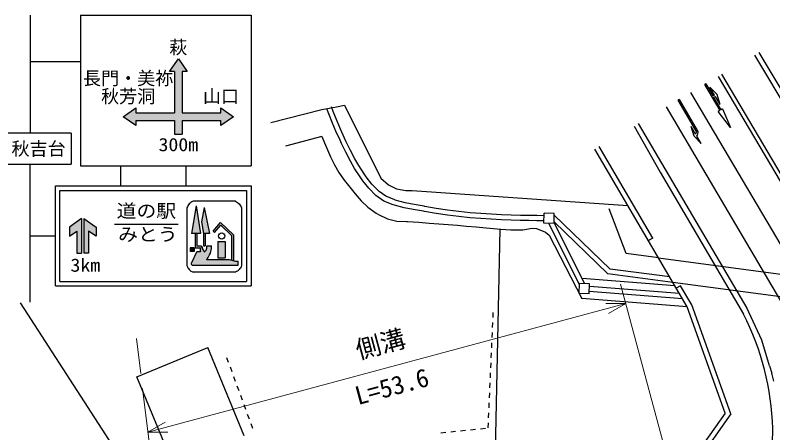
# Model space of a CAD drawing. Units: millimetres, scale not verified. Extents: x 40000 to 680000, y 20000 to 380000.
# Drawn here: x 79263 to 154765, y 300227 to 341838 of the extents above; entities that cross this region are included whole.
import ezdxf
from ezdxf.enums import TextEntityAlignment as Align

# ---------------------------------------------------------------- set-up
doc = ezdxf.new("R2010")
doc.units = ezdxf.units.MM
doc.header["$LTSCALE"] = 1000
doc.linetypes.add('CHAIN', pattern=[18.5, 12, -1.5, 3.5, -1.5])
for name, color, linetype, lineweight in [('M-BGD', 7, 'Continuous', 25), ('M-BMK', 2, 'CHAIN', 13), ('M-STR-HTXT', 7, 'Continuous', 13), ('M-STR-STRC', 7, 'Continuous', 25)]:
    doc.layers.add(name, color=color, linetype=linetype, lineweight=lineweight)
doc.styles.add('@ＭＳ ゴシック', font='')
doc.styles.add('ＭＳ ゴシック', font='')
doc.styles.get('@ＭＳ ゴシック').set_extended_font_data('@MS Gothic')
doc.styles.get('ＭＳ ゴシック').set_extended_font_data('MS Gothic')

msp = doc.modelspace()

# ---------------------------------------------------------------- hatches: boundary and pattern name
at = {"layer": 'M-STR-STRC'}
for points in [[(91274, 332598), (91274, 332098), (95149, 332098), (95149, 336223), (94649, 336223), (95524, 337473), (96399, 336223), (95899, 336223), (95899, 332098), (99774, 332098), (99774, 332598), (101024, 331723), (99774, 330848), (99774, 331348), (95899, 331348), (95899, 329973), (95149, 329973), (95149, 331348), (91274, 331348), (91274, 330848), (90024, 331723)], [(97297, 322855), (97743, 320077), (97379, 320077), (97197, 320077), (96834, 320077)], [(97848, 321263), (98085, 322673), (98621, 320077), (98213, 320077), (98032, 320077), (98018, 320077)], [(85411, 320312), (84664, 319830), (84663, 320714), (85879, 321587), (85887, 318123), (85414, 318122)], [(86106, 321587), (87325, 320719), (87327, 319835), (86579, 320314), (86583, 318125), (86113, 318124)], [(99731, 321176), (101006, 319962), (101006, 317381), (100825, 317426), (100825, 319884), (99745, 320913), (99135, 320201), (98997, 320319)], [(98223, 318343), (98246, 318373), (98268, 318405), (98287, 318433), (98304, 318463), (98320, 318496), (98332, 318527), (98342, 318561), (98351, 318601), (98356, 318639), (98360, 318678), (98361, 318718), (98363, 318761), (98365, 318848), (98839, 318848), (98837, 318707), (98831, 318592), (98806, 318436), (98774, 318299), (98718, 318134), (98642, 317966), (98571, 317822), (98503, 317710), (98424, 317596), (98344, 317485), (100581, 317485), (100825, 317426), (101006, 317381), (101206, 317333), (101502, 317333), (101502, 316941), (96891, 316941), (96863, 316962), (96839, 316985), (96813, 317028), (96802, 317080), (96813, 317124), (96833, 317173), (97343, 318225), (97352, 318243), (97359, 318249), (97369, 318254), (97379, 318255), (97688, 318255), (97705, 318266), (97720, 318282), (97731, 318298), (97737, 318315), (97741, 318332), (97741, 318619), (97740, 318625), (97738, 318632), (97734, 318643), (97730, 318649), (97724, 318657), (97716, 318663), (97705, 318667), (97695, 318669), (97684, 318670), (97197, 318670), (97197, 320077), (97379, 320077), (97379, 318851), (97780, 318851), (97797, 318844), (97808, 318839), (97819, 318832), (97825, 318826), (97831, 318820), (97836, 318813), (97842, 318801), (97847, 318791), (97851, 318783), (97855, 318774), (97858, 318766), (97862, 318757), (97864, 318751), (97867, 318745), (97871, 318735), (97874, 318727), (97878, 318714), (97905, 318637), (97919, 318594), (97933, 318554), (97946, 318521), (97960, 318489), (97977, 318455), (97994, 318424), (98015, 318390), (98039, 318350), (98063, 318316), (98086, 318284), (98101, 318266), (98118, 318244), (98146, 318266), (98177, 318293), (98200, 318316)], [(97197, 320077), (97379, 320077), (97379, 318851), (97780, 318851), (97684, 318670), (97197, 318670)], [(98032, 320077), (98213, 320077), (98213, 318851), (98032, 318851)], [(96699, 318670), (97106, 318670), (97106, 318307), (96699, 318307)], [(99465, 319299), (100190, 319299), (100190, 317667), (99465, 317667)], [(97343, 318225), (98344, 317485), (100581, 317485), (100825, 317426), (101006, 317381), (101206, 317333), (101502, 317333), (101502, 316941), (96891, 316941), (96833, 317173)], [(98344, 317485), (100581, 317485), (100825, 317426), (101006, 317381), (101206, 317333), (101502, 317333), (101502, 316941), (96891, 316941)]]:
    msp.add_hatch(color=256, dxfattribs=at).paths.add_polyline_path(points)

# ---------------------------------------------------------------- linework, layer by layer
at = {"layer": 'M-BGD'}
for p, q in [((152928, 337853), (169693, 309862)), ((153359, 338107), (170367, 309711)), ((149331, 335732), (164739, 309636)), ((163892, 311875), (149698, 335949)), ((148088, 334998), (147959, 334922)), ((147959, 334922), (149480, 332343)), ((148088, 334998), (148772, 333838)), ((149214, 333924), (148492, 334657)), ((148961, 333862), (148492, 334657)), ((160595, 310443), (146601, 334123)), ((148772, 333838), (148961, 333862)), ((148848, 333709), (149037, 333733)), ((149506, 332937), (149037, 333733)), ((149506, 332937), (149214, 333924)), ((145441, 333437), (145314, 333364)), ((145314, 333364), (147153, 330188)), ((145441, 333437), (147280, 330261)), ((149609, 332419), (148848, 333709)), ((104735, 331133), (109819, 332433)), ((109819, 332433), (111295, 332700)), ((111295, 332700), (112078, 332870)), ((112078, 332870), (115688, 325595)), ((158128, 308983), (144179, 332695)), ((149480, 332343), (149329, 332254)), ((150559, 330661), (149329, 332254)), ((149759, 332508), (149609, 332419)), ((149759, 332508), (150559, 330661)), ((140934, 330781), (143525, 326183)), ((152204, 312644), (141379, 331044)), ((146916, 329768), (146637, 330737)), ((147066, 329996), (146637, 330737)), ((109837, 329751), (106202, 328778)), ((147618, 329043), (146916, 329768)), ((147618, 329043), (147189, 329785)), ((146225, 312784), (137035, 328483)), ((142795, 319633), (137466, 328737)), ((143525, 326183), (151843, 312060)), ((118833, 324371), (140312, 322885)), ((140140, 318100), (138445, 322555)), ((131960, 321103), (131991, 322102)), ((132990, 322072), (131991, 322102)), ((132960, 321072), (132990, 322072)), ((132985, 321909), (138545, 316547)), ((132960, 321072), (131960, 321103)), ((135496, 315008), (132446, 321088)), ((132965, 321234), (138317, 316073)), ((136013, 315093), (132965, 321169)), ((126860, 286762), (127599, 320533)), ((132491, 319931), (135729, 313610)), ((142795, 319633), (142364, 319379)), ((143364, 317671), (140140, 318100)), ((143364, 317671), (167533, 314453)), ((144485, 315756), (138545, 316547)), ((144994, 314887), (135751, 315615)), ((144805, 315209), (138317, 316073)), ((135469, 314109), (135499, 315109)), ((136499, 315078), (135499, 315109)), ((136468, 314078), (136499, 315078)), ((169003, 311987), (144805, 315209)), ((145574, 314886), (145143, 314632)), ((146680, 312996), (145574, 314886)), ((136468, 314078), (135469, 314109)), ((145763, 313573), (136475, 314304)), ((145456, 314099), (136491, 314804)), ((146225, 312784), (135729, 313610)), ((150010, 302198), (146225, 312784)), ((150569, 302122), (146680, 312996)), ((153676, 309472), (152189, 312670)), ((126883, 311708), (126905, 312207)), ((126839, 310709), (126861, 311208)), ((126795, 309710), (126817, 310209)), ((126750, 308711), (126773, 309210)), ((154438, 306893), (153676, 309472)), ((91402, 305815), (98453, 308717)), ((102068, 299932), (98453, 308717)), ((126706, 307712), (126728, 308211)), ((100332, 307734), (100504, 307265)), ((100676, 306795), (100849, 306326)), ((126662, 306713), (126684, 307212)), ((154438, 306893), (154656, 306158)), ((95017, 297030), (91402, 305815)), ((101021, 305856), (101193, 305387)), ((126618, 305714), (126640, 306213)), ((154860, 305383), (154656, 306158)), ((126574, 304715), (126596, 305214)), ((101365, 304918), (101537, 304448)), ((101709, 303979), (101882, 303509)), ((126530, 303716), (126552, 304215)), ((102054, 303040), (102226, 302570)), ((126486, 302717), (126508, 303216)), ((102398, 302101), (102570, 301632)), ((126442, 301718), (126464, 302217)), ((150010, 302198), (142515, 291594)), ((150569, 302122), (142825, 291167)), ((102742, 301162), (102915, 300693)), ((124650, 300538), (125148, 300590)), ((125645, 300641), (126142, 300692)), ((126398, 300719), (126420, 301218)), ((121666, 300231), (122163, 300282)), ((122661, 300333), (123158, 300385)), ((123656, 300436), (124153, 300487))]:
    msp.add_line(p, q, dxfattribs=at)
for points in [[(131968, 321353), (131245, 321359), (130453, 321369), (129597, 321385), (128683, 321410), (127718, 321447), (126708, 321498), (125660, 321568), (124580, 321658), (123474, 321771), (122349, 321910), (121211, 322078), (120066, 322278), (119961, 322298), (118938, 322476), (118033, 322643), (117058, 322908), (116934, 322949), (116013, 323320), (115214, 323881), (114495, 324595), (113917, 325335), (113631, 325736), (113088, 326566), (112676, 327291), (112202, 328186), (111791, 329044), (111636, 329374), (111221, 330280), (110890, 331065), (110513, 332012), (110311, 332522)], [(131983, 321861), (131261, 321866), (130469, 321875), (129612, 321890), (128697, 321914), (127731, 321950), (126720, 322001), (125671, 322070), (124590, 322160), (123483, 322274), (122357, 322414), (121218, 322584), (120073, 322787), (120036, 322794), (119016, 322971), (118111, 323141), (117122, 323419), (117105, 323425), (116195, 323801), (115534, 324277), (114821, 324989), (114242, 325743), (114037, 326031), (113497, 326860), (113114, 327534), (112641, 328428), (112228, 329289), (112090, 329583), (111676, 330488), (111345, 331273), (110966, 332224), (110771, 332716)], [(109837, 329751), (110295, 328651), (110688, 327736), (111074, 326936), (111511, 326179), (112057, 325395), (112476, 324863), (113142, 324041), (113755, 323332), (114421, 322703), (115243, 322124), (115474, 321990), (116371, 321563), (117304, 321305), (118268, 321282), (118372, 321278), (119490, 321202), (120520, 321127), (121488, 321053), (122416, 320978), (123328, 320901), (124248, 320822), (125200, 320740), (126207, 320653), (127293, 320560), (127659, 320529), (128646, 320443), (128713, 320439), (129696, 320441), (129843, 320449), (130778, 320602), (131229, 320583), (132099, 320221), (132491, 319931)], [(115688, 325595), (116453, 324931), (117273, 324531), (118207, 324358), (118833, 324371)]]:
    msp.add_lwpolyline(points, dxfattribs=at)
for centre, radius, start, end in [((146971, 330155), 185, 300.95361, 10.26743), ((146878, 330091), 436, 315.34585, 22.97106), ((127696, 299799), 27082, 1.82644, 26.92032), ((143031, 300592), 11726, 320.41942, 0.34521)]:
    msp.add_arc(centre, radius, start, end, dxfattribs=at)
at = {"layer": 'M-BMK'}
msp.add_line((95608, 274371), (91303, 310157), dxfattribs=at)
at = {"layer": 'M-STR-HTXT'}
for p, q in [((144714, 296039), (139587, 315049)), ((92492, 300278), (140108, 313118)), ((140108, 313118), (138108, 313115)), ((138377, 312116), (140108, 313118)), ((94222, 301281), (92492, 300278)), ((92492, 300278), (94492, 300281))]:
    msp.add_line(p, q, dxfattribs=at)
at = {"layer": 'M-STR-STRC'}
for p, q in [((80763, 341838), (80763, 330066)), ((85774, 341838), (85774, 326838)), ((85774, 341838), (102774, 341838)), ((102774, 341838), (102774, 326838)), ((80763, 337213), (85774, 337213)), ((94649, 336223), (95524, 337473)), ((95524, 337473), (96399, 336223)), ((95149, 336223), (94649, 336223)), ((95149, 336223), (95149, 332098)), ((96399, 336223), (95899, 336223)), ((95899, 336223), (95899, 332098)), ((90024, 331723), (91274, 332598)), ((91274, 332598), (91274, 332098)), ((99774, 332598), (101024, 331723)), ((99774, 332098), (99774, 332598)), ((91274, 330848), (90024, 331723)), ((91274, 332098), (95149, 332098)), ((95899, 332098), (99774, 332098)), ((101024, 331723), (99774, 330848)), ((91274, 331348), (91274, 330848)), ((91274, 331348), (95149, 331348)), ((95149, 331348), (95149, 329973)), ((95899, 331348), (95899, 329973)), ((95899, 331348), (99774, 331348)), ((99774, 330848), (99774, 331348)), ((84834, 330066), (75668, 330066)), ((84834, 330066), (84834, 326998)), ((95149, 329973), (95899, 329973)), ((75668, 326998), (84834, 326998)), ((80763, 313237), (80763, 326998)), ((85774, 326838), (102774, 326838)), ((89774, 326838), (89774, 324838)), ((96274, 326838), (96274, 324838)), ((83274, 314862), (83274, 324838)), ((83274, 324838), (102774, 324838)), ((102774, 324838), (102774, 314862)), ((83728, 315315), (83728, 324385)), ((83728, 324385), (102321, 324385)), ((102321, 324385), (102321, 315315)), ((101213, 323308), (96990, 323308)), ((96381, 322638), (96381, 316892)), ((97297, 322855), (96834, 320077)), ((97297, 322855), (97743, 320077)), ((98085, 322673), (97848, 321263)), ((98085, 322673), (98621, 320077)), ((101823, 322638), (101823, 316892)), ((85879, 321587), (84663, 320714)), ((85879, 321587), (85887, 318123)), ((86106, 321587), (86113, 318124)), ((86106, 321587), (87325, 320719)), ((95518, 320984), (89170, 320984)), ((97848, 321263), (98018, 320077)), ((98997, 320319), (99731, 321176)), ((99135, 320201), (99745, 320913)), ((99731, 321176), (101006, 319962)), ((99745, 320913), (100825, 319884)), ((84663, 320714), (84664, 319830)), ((84664, 319830), (85411, 320312)), ((85411, 320312), (85414, 318122)), ((87327, 319835), (86579, 320314)), ((86579, 320314), (86583, 318125)), ((87325, 320719), (87327, 319835)), ((98997, 320319), (99135, 320201)), ((80763, 319850), (83274, 319850)), ((97743, 320077), (96834, 320077)), ((97197, 320077), (97197, 318670)), ((97379, 320077), (97379, 318851)), ((98621, 320077), (98018, 320077)), ((98032, 320077), (98032, 318851)), ((98213, 320077), (98213, 318851)), ((100825, 319884), (100825, 317426)), ((101006, 319962), (101006, 317381)), ((97106, 318670), (96699, 318670)), ((96699, 318670), (96699, 318307)), ((97106, 318670), (97106, 318307)), ((97197, 318670), (97684, 318670)), ((97379, 318851), (97780, 318851)), ((97684, 318670), (97695, 318669)), ((97695, 318669), (97705, 318667)), ((97705, 318667), (97716, 318663)), ((97716, 318663), (97724, 318657)), ((97724, 318657), (97730, 318649)), ((97730, 318649), (97734, 318643)), ((97734, 318643), (97738, 318632)), ((97738, 318632), (97740, 318625)), ((97740, 318625), (97741, 318619)), ((97780, 318851), (97797, 318844)), ((97797, 318844), (97808, 318839)), ((97808, 318839), (97819, 318832)), ((97819, 318832), (97825, 318826)), ((97825, 318826), (97831, 318820)), ((97831, 318820), (97836, 318813)), ((97836, 318813), (97842, 318801)), ((97842, 318801), (97847, 318791)), ((97847, 318791), (97851, 318783)), ((97851, 318783), (97855, 318774)), ((97855, 318774), (97858, 318766)), ((97858, 318766), (97862, 318757)), ((97862, 318757), (97864, 318751)), ((97864, 318751), (97867, 318745)), ((97867, 318745), (97871, 318735)), ((97871, 318735), (97874, 318727)), ((97874, 318727), (97878, 318714)), ((97878, 318714), (97905, 318637)), ((97905, 318637), (97919, 318594)), ((98032, 318851), (98213, 318851)), ((98351, 318601), (98356, 318639)), ((98356, 318639), (98360, 318678)), ((98360, 318678), (98361, 318718)), ((98361, 318718), (98363, 318761)), ((98363, 318761), (98365, 318848)), ((98365, 318848), (98839, 318848)), ((98831, 318592), (98837, 318707)), ((98837, 318707), (98839, 318848)), ((99465, 319299), (99465, 317667)), ((99465, 319299), (100190, 319299)), ((100190, 319299), (100190, 317667)), ((85414, 318122), (85887, 318123)), ((86583, 318125), (86113, 318124)), ((97106, 318307), (96699, 318307)), ((97343, 318225), (96833, 317173)), ((97352, 318243), (97343, 318225)), ((97359, 318249), (97352, 318243)), ((97369, 318254), (97359, 318249)), ((97379, 318255), (97369, 318254)), ((97688, 318255), (97379, 318255)), ((97705, 318266), (97688, 318255)), ((97720, 318282), (97705, 318266)), ((97731, 318298), (97720, 318282)), ((97737, 318315), (97731, 318298)), ((97741, 318332), (97737, 318315)), ((97741, 318332), (97741, 318619)), ((97919, 318594), (97933, 318554)), ((97933, 318554), (97946, 318521)), ((97946, 318521), (97960, 318489)), ((97960, 318489), (97977, 318455)), ((97977, 318455), (97994, 318424)), ((97994, 318424), (98015, 318390)), ((98015, 318390), (98039, 318350)), ((98039, 318350), (98063, 318316)), ((98063, 318316), (98086, 318284)), ((98086, 318284), (98101, 318266)), ((98101, 318266), (98118, 318244)), ((98118, 318244), (98146, 318266)), ((98146, 318266), (98177, 318293)), ((98177, 318293), (98200, 318316)), ((98200, 318316), (98223, 318343)), ((98223, 318343), (98246, 318373)), ((98246, 318373), (98268, 318405)), ((98268, 318405), (98287, 318433)), ((98287, 318433), (98304, 318463)), ((98304, 318463), (98320, 318496)), ((98320, 318496), (98332, 318527)), ((98332, 318527), (98342, 318561)), ((98342, 318561), (98351, 318601)), ((98571, 317822), (98642, 317966)), ((98642, 317966), (98718, 318134)), ((98718, 318134), (98774, 318299)), ((98774, 318299), (98806, 318436)), ((98806, 318436), (98831, 318592)), ((96813, 317124), (96802, 317080)), ((96833, 317173), (96813, 317124)), ((98344, 317485), (98424, 317596)), ((98344, 317485), (100581, 317485)), ((98424, 317596), (98503, 317710)), ((98503, 317710), (98571, 317822)), ((99465, 317667), (100190, 317667)), ((100581, 317485), (101206, 317333)), ((101206, 317333), (101502, 317333)), ((101502, 316941), (101502, 317333)), ((96802, 317080), (96813, 317028)), ((96813, 317028), (96839, 316985)), ((96839, 316985), (96863, 316962)), ((96863, 316962), (96891, 316941)), ((96891, 316941), (101502, 316941)), ((101213, 316222), (96990, 316222)), ((83274, 314862), (102774, 314862)), ((83728, 315315), (102321, 315315)), ((79763, 313168), (102454, 278135))]:
    msp.add_line(p, q, dxfattribs=at)
msp.add_circle((99848, 319838), 309, dxfattribs=at)
for points, knots in [([(96990, 323308), (96815, 323210), (96740, 323167), (96619, 323034), (96497, 322900), (96462, 322821), (96381, 322638)], [0, 0, 0, 0, 1, 1, 1, 2, 2, 2, 2]), ([(101213, 323308), (101388, 323210), (101464, 323167), (101585, 323034), (101706, 322900), (101741, 322821), (101823, 322638)], [0, 0, 0, 0, 1, 1, 1, 2, 2, 2, 2]), ([(97780, 318851), (97804, 318842), (97817, 318838), (97831, 318819), (97841, 318807), (97844, 318798), (97850, 318784), (97914, 318641), (97920, 318546), (98001, 318412), (98043, 318344), (98059, 318317), (98118, 318244)], [0, 0, 0, 0, 1, 1, 1, 2, 2, 2, 3, 3, 3, 4, 4, 4, 4]), ([(97741, 318332), (97736, 318310), (97734, 318299), (97721, 318283), (97711, 318269), (97704, 318265), (97688, 318255)], [0, 0, 0, 0, 1, 1, 1, 2, 2, 2, 2]), ([(96381, 316892), (96462, 316709), (96497, 316630), (96619, 316496), (96740, 316363), (96815, 316320), (96990, 316222)], [0, 0, 0, 0, 1, 1, 1, 2, 2, 2, 2]), ([(101823, 316892), (101741, 316709), (101706, 316630), (101585, 316496), (101464, 316363), (101388, 316320), (101213, 316222)], [0, 0, 0, 0, 1, 1, 1, 2, 2, 2, 2])]:
    msp.add_open_spline(points, degree=3, knots=knots, dxfattribs=at)

# ---------------------------------------------------------------- texts
at = {"layer": 'M-BGD', "style": 'ＭＳ ゴシック'}
msp.add_text('側溝', height=1833, rotation=15.092, dxfattribs=at).set_placement((116039, 307664), align=Align.BOTTOM_CENTER)
at = {"layer": 'M-STR-HTXT', "style": '@ＭＳ ゴシック'}
msp.add_text('L=53.6', height=1833, rotation=15.092, dxfattribs=at).set_placement((116560, 305733), align=Align.TOP_CENTER)
at = {"layer": 'M-STR-STRC', "style": 'ＭＳ ゴシック'}
for s, p in [('萩', (95524, 337573)), ('長門・美祢', (90524, 334498)), ('秋芳洞', (90524, 332698)), ('山口', (99774, 332698))]:
    msp.add_text(s, height=1320, dxfattribs=at).set_placement(p, align=Align.BOTTOM_CENTER)
msp.add_text('← 秋吉台', height=1320, dxfattribs=at).set_placement((80251, 328532), align=Align.MIDDLE_CENTER)
at = {"layer": 'M-STR-STRC', "style": 'ＭＳ ゴシック', "width": 1.1}
for s, p in [('300m', (95524, 329604)), ('みとう', (92491, 320666))]:
    msp.add_text(s, height=1320, dxfattribs=at).set_placement(p, align=Align.TOP_CENTER)
msp.add_text('道の駅', height=1320, dxfattribs=at).set_placement((92344, 321286), align=Align.BOTTOM_CENTER)
msp.add_text('3km', height=1320, dxfattribs=at).set_placement((86257, 316936), align=Align.MIDDLE_CENTER)

doc.saveas('drawing.dxf')
